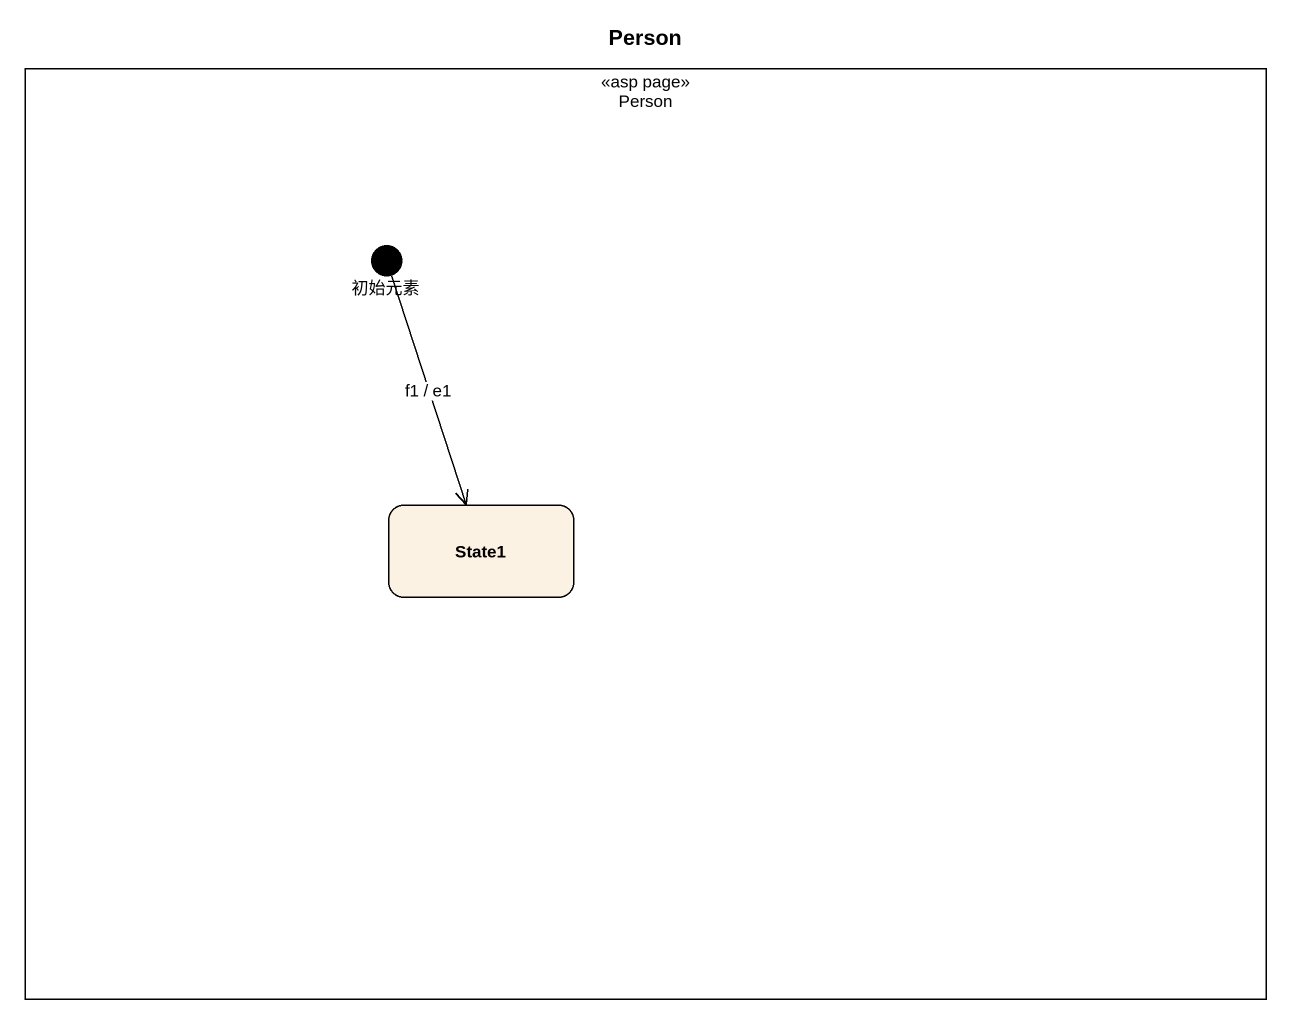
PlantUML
@startuml
title Person
hide empty description
state "Person" as Person_ <<asp page>> {
  state 初始元素 <<start>>
  state State1
}
初始元素 --> State1 : f1 / e1
@enduml
